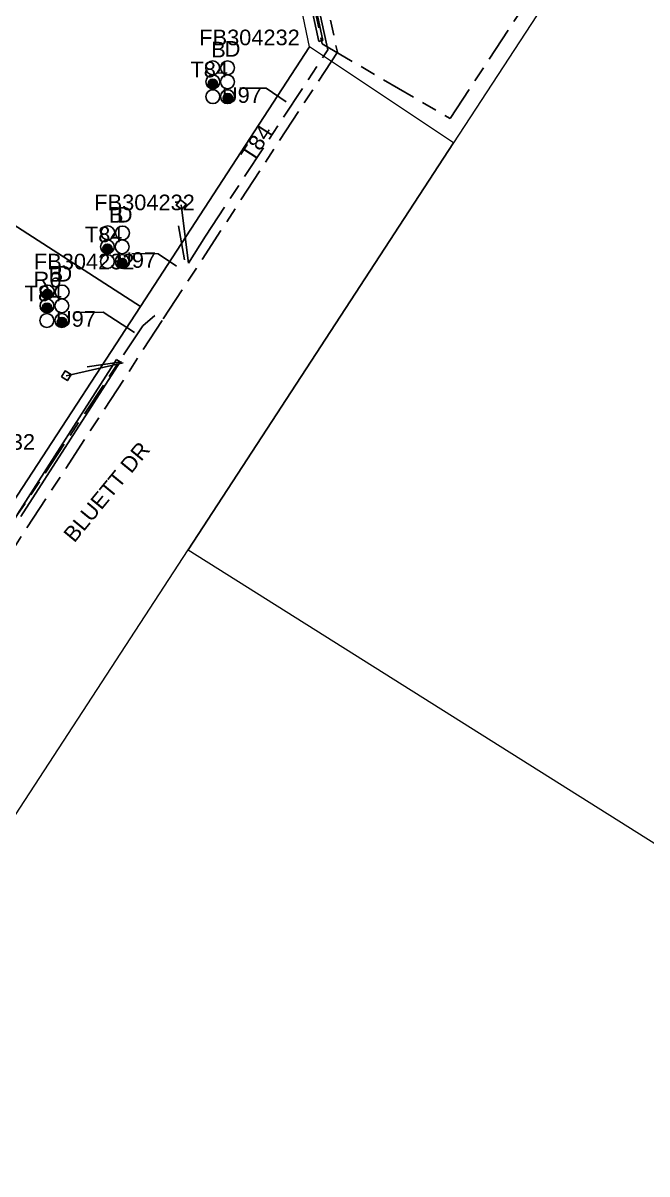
# Model space of a CAD drawing. Header units: metres. Extents: x 0 to 294317, y 0 to 6233398.
# Drawn here: x 293735.4 to 293807.4, y 6231662.4 to 6231795.4 of the extents above; entities that cross this region are included whole.
import ezdxf
from ezdxf.enums import TextEntityAlignment as Align

# ---------------------------------------------------------------- set-up
doc = ezdxf.new("R2010")
doc.units = ezdxf.units.M
doc.linetypes.add('Cable Exist UG', pattern=[8.2, 4, -1.2, 1.8, -1.2])
doc.layers.get('0').update_dxf_attribs({"color": 6})
for name, color, linetype in [('_User Miscellaneous2', 7, 'Continuous'), ('Duct_SP_EXT', 7, 'Continuous'), ('Mains_HV_EXT', 7, 'Continuous'), ('Mains_LV_EXT', 7, 'Continuous'), ('Mains_SL_EXT', 7, 'Continuous'), ('Services_SP_EXT', 7, 'Continuous'), ('Trench_SP_EXT', 7, 'Continuous')]:
    doc.layers.add(name, color=color, linetype=linetype)
doc.layers.add('Cadastre Land Parcels_SP_EXT', color=9, linetype='Continuous', lineweight=5)
doc.layers.add('Cadastre Roads_SP_EXT', color=9, linetype='Continuous', lineweight=5)
doc.styles.get("Standard").update_dxf_attribs({"font": 'arial.ttf'})

# ---------------------------------------------------------------- blocks, each defined once
blk = doc.blocks.new('DUCT_EXT')
blk.add_circle((0, 0.8), 0.8)
at = {"flags": 1}
blk.add_attdef('Z', (0, 0), '', height=0.2, dxfattribs=at)
at = {"flags": 9}
for tag, p in [('DUCT_CODE', (0, 0)), ('XSECT_TYPE', (0, -0.2)), ('STATE', (0, -0.6)), ('FB_REFERENCE', (0, -0.4)), ('NOTES', (0, -0.8))]:
    blk.add_attdef(tag, text='', height=0.2, dxfattribs=at).set_placement(p, align=Align.MIDDLE_LEFT)
blk = doc.blocks.new('CCP_EXT')
at = {"flags": 9}
for tag, p in [('LEGEND', (0, -1.4)), ('STATE', (0, -1.8)), ('LIFE_SUPPORT', (0, -1.6)), ('NOTES', (0, -2))]:
    blk.add_attdef(tag, text='', height=0.2, dxfattribs=at).set_placement(p, align=Align.MIDDLE_LEFT)
blk.add_wipeout([(0, 0.57), (0.57, 0), (0, -0.57), (-0.57, 0)])
blk.add_lwpolyline([(-0.57, 0), (0, 0.57), (0.57, 0), (0, -0.57), (-0.57, 0)])
at = {"flags": 1}
blk.add_attdef('Z', (0, 0), '', height=0.2, dxfattribs=at)
at = {"flags": 9}
for tag, p in [('CCP_TYPE', (0, 0)), ('CONSTRUCTED_VOLTAGE', (0, -0.2)), ('OPERATING_VOLTAGE', (0, -0.6)), ('ORIENTATION', (0, -0.8)), ('OWNED_BY', (0, -1)), ('NO_PHASES', (0, -0.4)), ('USAGE', (0, -1.2))]:
    blk.add_attdef(tag, text='', height=0.2, dxfattribs=at).set_placement(p, align=Align.MIDDLE_LEFT)
blk = doc.blocks.new('CABLE_LARGE_EXT')
h = blk.add_hatch(color=256)
edge = h.paths.add_edge_path()
edge.add_arc((0, 0.55), 0.55, 0, 360)
blk.add_circle((0, 0.55), 0.55)
at = {"flags": 1}
blk.add_attdef('Z', (0, 0), '', height=0.2, dxfattribs=at)
at = {"flags": 9}
for tag, p in [('COND_CODE', (0, 0)), ('STATE', (0, -0.4)), ('XSECT_SIZE', (0, -0.6)), ('FB_REFERENCE', (0, -0.2)), ('NOTES', (0, -0.8))]:
    blk.add_attdef(tag, text='', height=0.2, dxfattribs=at).set_placement(p, align=Align.MIDDLE_LEFT)

msp = doc.modelspace()

# ---------------------------------------------------------------- linework, layer by layer
at = {"layer": 'Cadastre Land Parcels_SP_EXT', "linetype": 'Continuous'}
for points in [[(293942.05, 6231688.8), (293941.6, 6231731.47), (293941.5, 6231745.39), (293941.15, 6231774.13), (293940.74, 6231813.84), (293829.38, 6231886.74), (293819.63, 6231893.12), (293822.54, 6231879.26), (293823.12, 6231876.49), (293793.88, 6231831.65), (293810.63, 6231820.73), (293785.1, 6231781.55), (293754.46, 6231734.56), (293903.31, 6231640.83), (293924.48, 6231674.47), (293942.31, 6231663.24), (293942.05, 6231688.8)], [(293768.47, 6231792.65), (293764.99, 6231809.28), (293724.84, 6231835.6), (293698.49, 6231795.18), (293748.93, 6231762.67), (293768.47, 6231792.65)], [(293748.93, 6231762.67), (293698.49, 6231795.18), (293672.38, 6231755.13), (293692.98, 6231741.85), (293722.82, 6231722.62), (293748.93, 6231762.67)]]:
    msp.add_lwpolyline(points, close=True, dxfattribs=at)
at = {"layer": 'Duct_SP_EXT'}
for p, q in [((293769.53, 6231793.28), (293765.83, 6231810.3)), ((293770, 6231793.38), (293766.26, 6231810.59)), ((293769.53, 6231793.28), (293769.76, 6231793.33)), ((293770, 6231793.38), (293769.76, 6231793.33)), ((293746.19, 6231756.52), (293746.4, 6231756.39)), ((293746.6, 6231756.26), (293746.4, 6231756.39))]:
    msp.add_line(p, q, dxfattribs=at)
for points in [[(293760.4, 6231787.86), (293763.44, 6231787.86), (293765.77, 6231786.3)], [(293747.94, 6231768.77), (293750.98, 6231768.75), (293753.08, 6231767.31)], [(293741.23, 6231761.98), (293744.63, 6231761.99), (293748.25, 6231759.67)]]:
    msp.add_lwpolyline(points, dxfattribs=at)
at = {"layer": 'Mains_SL_EXT', "linetype": 'Cable Exist UG'}
msp.add_lwpolyline([(293747.16, 6231823.36), (293748.48, 6231821.89), (293748.48, 6231821.89), (293765.69, 6231810.61), (293766.32, 6231809.71), (293766.32, 6231809.71), (293769.92, 6231792.99), (293784.68, 6231784.38), (293784.68, 6231784.38), (293795.42, 6231800.67), (293796.1, 6231802.07)], dxfattribs=at)
at = {"layer": 'Trench_SP_EXT', "linetype": 'Cable Exist UG'}
for points in [[(293754.01, 6231768.03), (293753.26, 6231772.29)], [(293746.73, 6231756.28), (293742.31, 6231755.63)]]:
    msp.add_lwpolyline(points, dxfattribs=at)

# ---------------------------------------------------------------- block references
at = {"layer": 'Duct_SP_EXT'}
for name, p in [('DUCT_EXT', (293757.28, 6231789.43)), ('DUCT_EXT', (293758.98, 6231789.43)), ('DUCT_EXT', (293757.29, 6231787.81)), ('DUCT_EXT', (293758.99, 6231787.81)), ('DUCT_EXT', (293757.3, 6231786.1)), ('CABLE_LARGE_EXT', (293757.29, 6231787.81)), ('DUCT_EXT', (293758.99, 6231786.1)), ('DUCT_EXT', (293745.16, 6231770.36)), ('DUCT_EXT', (293746.86, 6231770.35)), ('DUCT_EXT', (293745.12, 6231768.76)), ('CABLE_LARGE_EXT', (293745.12, 6231768.76)), ('DUCT_EXT', (293746.82, 6231768.76)), ('DUCT_EXT', (293745.12, 6231767.05)), ('DUCT_EXT', (293746.82, 6231767.05)), ('DUCT_EXT', (293738.19, 6231763.54)), ('DUCT_EXT', (293739.89, 6231763.53)), ('CABLE_LARGE_EXT', (293738.19, 6231763.54)), ('DUCT_EXT', (293738.15, 6231761.94)), ('CABLE_LARGE_EXT', (293738.15, 6231761.94)), ('DUCT_EXT', (293739.85, 6231761.94)), ('DUCT_EXT', (293738.13, 6231760.24)), ('DUCT_EXT', (293739.85, 6231760.24))]:
    msp.add_blockref(name, p, dxfattribs=at)
at = {"layer": 'Duct_SP_EXT', "rotation": 359.4106867576088}
for p in [(293759.03, 6231786.16), (293746.82, 6231767.12), (293739.88, 6231760.3)]:
    msp.add_blockref('CABLE_LARGE_EXT', p, dxfattribs=at)

# ---------------------------------------------------------------- texts
at = {"layer": '_User Miscellaneous2'}
for s, p in [('FB304232', (293755.73, 6231792.84)), ('B', (293757.11, 6231791.44)), ('D', (293758.66, 6231791.52)), ('T84', (293754.71, 6231789.13)), ('U97', (293758.34, 6231786.18)), ('FB304232', (293743.61, 6231773.78)), ('B', (293745.3, 6231772.35)), ('D', (293746.21, 6231772.36)), ('T84', (293742.52, 6231770.08)), ('FB304232', (293736.64, 6231766.95)), ('U97', (293746.13, 6231767.13)), ('R6', (293736.6, 6231764.87)), ('B', (293738.34, 6231765.54)), ('D', (293739.24, 6231765.54)), ('T84', (293735.56, 6231763.27)), ('U97', (293739.18, 6231760.32)), ('FB304232', (293725.16, 6231746.11))]:
    msp.add_text(s, height=1.8, dxfattribs=at).set_placement(p)
at = {"layer": 'Cadastre Roads_SP_EXT'}
msp.add_text('BLUETT DR', height=1.8, rotation=50.6135, dxfattribs=at).set_placement((293741.3, 6231735.28))
at = {"layer": 'Mains_LV_EXT'}
msp.add_text('T84', height=1.8, rotation=57.0641, dxfattribs=at).set_placement((293761.91, 6231779.23))

# ---------------------------------------------------------------- next in the draw order: block references
at = {"layer": 'Services_SP_EXT'}
for p, rotation in [((293753.64, 6231774.42), 277.379722826324), ((293740.37, 6231754.66), 13.10347906786828)]:
    msp.add_blockref('CCP_EXT', p, dxfattribs=dict(at, rotation=rotation))

# ---------------------------------------------------------------- next in the draw order: linework, layer by layer
at = {"layer": 'Cadastre Roads_SP_EXT', "linetype": 'Continuous'}
msp.add_lwpolyline([(293754.46, 6231734.56), (293785.1, 6231781.55), (293768.47, 6231792.65), (293748.93, 6231762.67), (293722.82, 6231722.62), (293697.01, 6231683.03), (293712.29, 6231669.89), (293754.46, 6231734.56)], close=True, dxfattribs=at)
at = {"layer": 'Duct_SP_EXT'}
for p, q in [((293734.73, 6231738.66), (293746.19, 6231756.52)), ((293735.13, 6231738.39), (293746.6, 6231756.26))]:
    msp.add_line(p, q, dxfattribs=at)
at = {"layer": 'Mains_HV_EXT', "linetype": 'Cable Exist UG'}
msp.add_lwpolyline([(293691.78, 6231862.12), (293695.59, 6231860.74), (293695.59, 6231860.74), (293727.58, 6231839.78), (293768.3, 6231813.09), (293768.3, 6231813.09), (293768.15, 6231808.86), (293768.15, 6231808.86), (293771.67, 6231792.05), (293751.45, 6231761.03), (293707.95, 6231694.32), (293707.95, 6231694.32), (293704.22, 6231688.6)], dxfattribs=at)
at = {"layer": 'Mains_LV_EXT', "linetype": 'Cable Exist UG'}
msp.add_lwpolyline([(293754.47, 6231767.66), (293756.46, 6231770.8), (293756.46, 6231770.8), (293770.56, 6231792.29), (293766.61, 6231810.62), (293748.57, 6231822.39), (293748.75, 6231823.83), (293746.93, 6231825.01), (293745.72, 6231824.28), (293725.95, 6231837.26), (293724.19, 6231838.42), (293724.19, 6231838.42), (293700.48, 6231853.98), (293699.5, 6231859.17), (293699.5, 6231859.17), (293696.33, 6231861.2), (293691.44, 6231859.2), (293688.5, 6231856.5)], dxfattribs=at)
at = {"layer": 'Mains_SL_EXT', "linetype": 'Cable Exist UG'}
msp.add_lwpolyline([(293750.6, 6231761.6), (293749.21, 6231760.41), (293749.21, 6231760.41), (293734.76, 6231738.63), (293725.07, 6231723.5), (293724.5, 6231721.59)], dxfattribs=at)
at = {"layer": 'Services_SP_EXT'}
for points in [[(293754.47, 6231767.66), (293753.64, 6231774.42)], [(293746.95, 6231756.13), (293740.37, 6231754.66)]]:
    msp.add_lwpolyline(points, dxfattribs=at)

doc.saveas('drawing.dxf')
